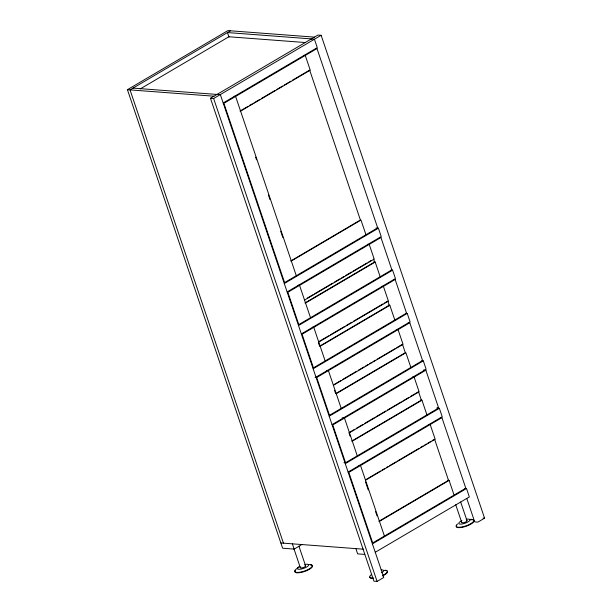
<?xml version="1.0" encoding="UTF-8"?>
<svg xmlns="http://www.w3.org/2000/svg" width="612" height="612" viewBox="0 0 612 612"><rect width="100%" height="100%" fill="white"/><g stroke="black" fill="none" stroke-linecap="round" stroke-linejoin="round"><path stroke-width="0.92" d="M302.144 544.397L294.165 549.086L282.629 548.214L127.426 89.689L227.886 30.6L314.438 37.125M230.479 30.799L130.019 89.88L283.448 543.158M140.202 88.931L228.888 36.766L305.304 42.526M217.161 94.34L220.335 94.577L383.778 577.46L377.084 581.4L373.909 581.163L210.467 98.28L317.957 35.06L321.132 35.297L484.574 518.18L477.88 522.12L474.705 521.875L466.749 498.367M210.467 98.28L213.634 98.517L321.132 35.297M223.173 102.977L317.276 47.629L314.43 39.237L311.256 38.992M316.985 48.555L223.893 103.313L284.58 282.606L377.673 227.855L316.985 48.555L315.402 48.44M240.011 111.07L248.204 106.251M249.841 105.287L252.305 103.841M253.942 102.877L259.679 99.504M261.316 98.54L275.247 90.346M276.884 89.383L282.622 86.009M284.259 85.045L290.815 81.189M292.452 80.226L309.664 70.105L360.399 220.006L290.746 260.972M240.585 111.116L310.238 70.151L305.266 55.455L303.674 55.332M291.327 261.018L360.981 220.052L365.953 234.748M284.289 283.532L378.392 228.192L381.23 236.584L287.135 291.932M380.939 237.51L287.847 292.268L298.794 324.597L391.887 269.846L380.939 237.51L379.356 237.395M307.247 298.098L312.984 294.724M314.622 293.76L332.645 283.157M334.29 282.193L340.02 278.82M341.664 277.856L344.12 276.41M345.757 275.446L351.495 272.072M353.132 271.108L367.062 262.915M368.699 261.951L371.163 260.505M304.547 300.071L374.2 259.098L369.22 244.402L367.636 244.287M304.96 302.963L374.613 261.997L373.618 259.06M305.541 303.009L375.194 262.043L380.167 276.739M298.503 325.523L392.606 270.175L395.444 278.575L301.349 333.923M395.153 279.5L302.06 334.251L313.436 367.85L406.529 313.092L395.153 279.5L393.57 279.378M318.997 341.534L328.835 335.751M330.472 334.787L344.403 326.594M346.04 325.63L351.778 322.256M353.415 321.292L382.913 303.942M384.558 302.978L387.013 301.532M318.76 342.054L388.406 301.089L383.433 286.393L381.85 286.278M319.602 346.216L389.255 305.25L387.832 301.05M320.175 346.254L389.829 305.289L394.809 319.984M313.145 368.768L407.24 313.428L410.086 321.828L315.983 377.168M316.702 377.505L409.795 322.753L422.586 360.545L329.493 415.296L316.702 377.505L315.111 377.382M334.458 384.298L341.014 380.442M342.651 379.478L356.582 371.285M358.219 370.321L363.956 366.948M365.594 365.984L368.057 364.538M369.694 363.574L371.331 362.61M372.968 361.646L375.431 360.2M377.068 359.236L395.1 348.633M396.737 347.67L402.474 344.296L405.312 352.696L335.659 393.661M333.395 385.308L403.048 344.342L398.075 329.646L396.484 329.524M336.24 393.707L405.894 352.742L410.866 367.437M329.202 416.221L423.305 360.873L426.143 369.273L332.048 424.621M425.853 370.199L332.76 424.95L345.55 462.741L438.643 407.99L425.853 370.199L423.473 370.023M348.878 432.715L354.616 429.341M356.253 428.377L362.809 424.521M364.446 423.558L374.284 417.774M375.921 416.81L385.751 411.027M387.396 410.063L401.327 401.87M402.964 400.906L408.701 397.532M410.338 396.568L418.532 391.749L421.377 400.141L351.724 441.107M349.46 432.753L419.105 391.787L414.133 377.091L412.549 376.977M352.298 441.153L421.951 400.187L426.924 414.882M345.267 463.667L439.362 408.326L442.201 416.726L348.106 472.066M441.918 417.644L348.825 472.403L372.7 542.943L465.793 488.192L441.918 417.644L440.326 417.529M366.58 479.196L380.511 471.003M382.148 470.039L384.604 468.593M386.248 467.629L387.886 466.665M389.523 465.701L396.079 461.846M397.716 460.882L419.021 448.351M420.658 447.387L423.122 445.941M424.759 444.978L426.396 444.014M428.04 443.05L430.496 441.604M432.133 440.64L433.77 439.676M365.517 480.206L435.17 439.24L430.198 424.544L428.607 424.422M378.866 521.309L448.519 480.344L434.589 439.194M379.448 521.355L449.101 480.389L454.073 495.085M372.41 543.869L466.505 488.521L469.35 496.921L375.255 552.269M311.424 38.9L227.465 32.566L228.995 37.095M133.034 88.113L216.992 94.439M234.029 96.298L235.612 96.421L296.3 275.714M127.426 89.689L213.978 96.214M376.005 228.008L378.392 228.192M373.603 261.921L375.194 262.043M391.014 270.06L392.606 270.175M297.983 285.253L299.566 285.368L310.513 317.704M388.245 305.174L389.829 305.289M405.657 313.306L407.24 313.428M408.204 322.631L409.795 322.753M312.197 327.244L313.78 327.359L325.156 360.95M421.714 360.759L423.305 360.873M326.839 370.49L328.422 370.612L341.213 408.403M420.368 400.064L421.951 400.187M437.06 407.867L438.643 407.99M436.983 408.143L439.362 408.326M342.1 417.881L344.48 418.057L357.27 455.848M343.967 462.626L345.55 462.741M358.953 465.388L360.545 465.51L384.42 536.051M447.51 480.267L449.101 480.389M464.921 488.407L466.505 488.521M482.99 518.058L484.574 518.18M280.854 542.966L363.635 549.209M364.744 554.403L357.645 553.868L355.863 548.62M471.645 519.366L471.783 519.772A9.287 2.762 -18.7 0 0 470.062 519.787M460.66 501.97L466.987 520.667M455.733 504.747L461.754 522.549M255.602 157.123L256.512 159.831M268.438 195.052L269.969 199.566M280.663 231.175L282.805 237.494M318.462 342.858L319.319 345.375M334.527 390.303L335.376 392.82M349.161 433.548L350.018 436.073M365.548 481.95L368.271 489.998M375.538 511.471L377.053 515.947M213.634 98.517L377.084 581.4M371.851 578.057L371.989 578.462M298.954 546.241L305.579 565.825M292.391 543.838L294.165 549.086M294.02 549.018L300.347 567.707M296.835 572.404L296.973 572.809M305.013 565.587A2.785 0.826 -18.7 0 1 305.12 566.613L304.646 566.926A2.785 0.826 -18.7 0 1 301.15 567.959A2.785 0.826 -18.7 0 1 300.806 566.919M308.509 564.547A9.287 2.762 -18.7 0 1 310.047 568.433A9.287 2.762 -18.7 0 1 296.675 572.388A9.287 2.762 -18.7 0 1 299.016 567.347M310.368 564.93A9.287 2.762 -18.7 0 1 305.319 571.21A9.287 2.762 -18.7 0 1 295.328 570.461M304.83 564.448A5.944 1.767 -18.7 0 1 307.897 566.169A5.944 1.767 -18.7 0 1 299.383 569.298A5.944 1.767 -18.7 0 1 299.268 566.49M466.788 520.514A2.785 0.826 -18.7 0 1 466.528 521.455L466.053 521.768A2.785 0.826 -18.7 0 1 463.123 522.755A2.785 0.826 -18.7 0 1 461.731 522.327M469.924 519.381A9.287 2.762 -18.7 0 1 472.25 522.702A9.287 2.762 -18.7 0 1 459.972 527.223A9.287 2.762 -18.7 0 1 457.638 523.903M473.045 520.016A9.287 2.762 -18.7 0 1 465.587 526.45A9.287 2.762 -18.7 0 1 456.736 525.303M466.237 519.29A5.944 1.767 -18.7 0 1 469.052 521.225A5.944 1.767 -18.7 0 1 460.086 524.132A5.944 1.767 -18.7 0 1 461.915 520.69M385.246 570.177A9.287 2.762 -18.7 0 1 383.066 575.226M373.572 578.034A9.287 2.762 -18.7 0 1 371.247 574.714M386.654 570.828A9.287 2.762 -18.7 0 1 382.531 575.961M373.71 578.439A9.287 2.762 -18.7 0 1 369.87 577.001M383.663 570.606A9.287 2.762 -18.7 0 1 385.384 570.583M381.161 569.917A5.944 1.767 -18.7 0 1 381.666 572.702"/></g></svg>
